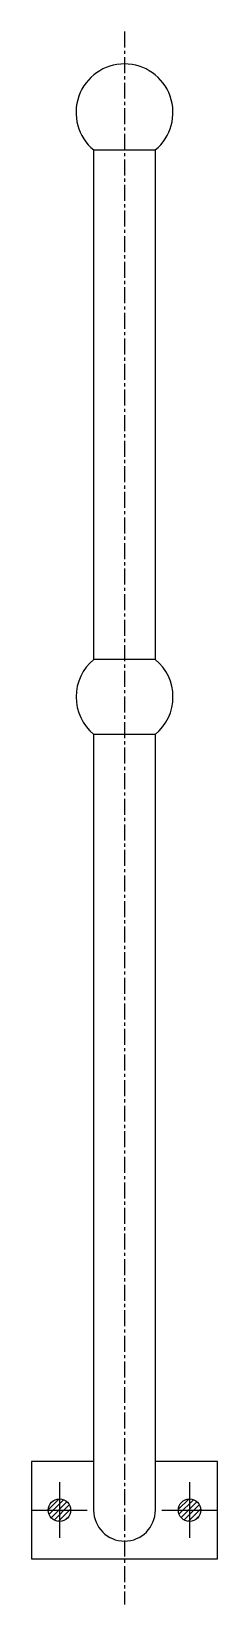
# Model space of a CAD drawing. Extents: x 650 to 796, y 264 to 1494.
import ezdxf

# ---------------------------------------------------------------- set-up
doc = ezdxf.new("R2010")
doc.units = 0
doc.header["$LTSCALE"] = 10
doc.header["$MEASUREMENT"] = 0
doc.linetypes.add('CENTER', pattern=[2, 1.25, -0.25, 0.25, -0.25])
doc.layers.get('0').update_dxf_attribs({"linetype": 'CONTINUOUS'})
doc.layers.add('CEN', color=7, linetype='CENTER')

msp = doc.modelspace()

# ---------------------------------------------------------------- linework, layer by layer
for p, q in [((698.7, 1401.7), (698.7, 1003.4)), ((698.7, 1401.7), (747, 1401.7)), ((747, 1401.7), (747, 1003.4)), ((698.7, 1003.4), (747, 1003.4)), ((698.7, 944.7), (698.7, 338)), ((698.7, 944.7), (747, 944.7)), ((747, 944.7), (747, 338)), ((649.9, 376), (649.9, 300)), ((698.7, 376), (649.9, 376)), ((795.9, 376), (747, 376)), ((795.9, 300), (795.9, 376)), ((671.9, 359.8), (671.9, 316.3)), ((773.9, 359.8), (773.9, 316.3)), ((671.3, 346.6), (663.2, 338.5)), ((663.9, 334.9), (675, 346)), ((677.7, 344.4), (665.6, 332.3)), ((773.2, 346.6), (765.3, 338.7)), ((765.8, 335), (776.9, 346.1)), ((779.6, 344.5), (767.5, 332.4)), ((650.2, 338), (693.6, 338)), ((668, 330.5), (679.6, 342.1)), ((680.5, 338.7), (671.2, 329.5)), ((752.2, 338), (795.6, 338)), ((769.8, 330.5), (781.5, 342.2)), ((782.4, 338.9), (773.1, 329.5)), ((778.7, 330.9), (780.7, 332.9)), ((677, 331), (678, 332)), ((649.9, 300), (795.9, 300))]:
    msp.add_line(p, q)
for centre in [(671.9, 338), (773.9, 338)]:
    msp.add_circle(centre, 8.75)
for centre, radius, start, end in [((722.9, 1431), 38, 309.459, 230.541), ((722.9, 974), 38, 129.4591, 230.541), ((722.9, 974), 38, 309.459, 50.5409), ((722.9, 338), 24.2, 180, 0)]:
    msp.add_arc(centre, radius, start, end)
at = {"layer": 'CEN'}
msp.add_line((722.9, 1494.3), (722.9, 264.2), dxfattribs=at)

doc.saveas('drawing.dxf')
